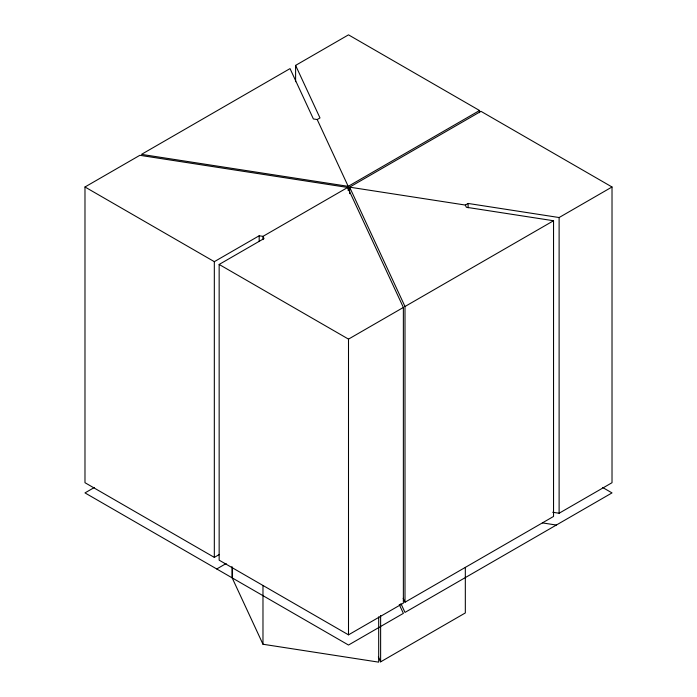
<?xml version="1.0" encoding="UTF-8"?>
<svg xmlns="http://www.w3.org/2000/svg" width="697" height="697" viewBox="0 0 697 697"><rect width="100%" height="100%" fill="white"/><g stroke="black" fill="none" stroke-linecap="round" stroke-linejoin="round"><path stroke-width="1.05" d="M84.982 186.988L139.853 155.309L347.681 187.458L403.371 307.447L403.371 603.166L348.5 634.845L219.154 560.17L219.154 264.451L263.997 238.566L262.978 236.361L259.171 235.778L214.327 261.663L84.982 186.988L84.982 482.707L214.327 557.382L218.997 554.681M295.598 81.697L295.598 65.396L348.5 34.85L479.553 110.509L479.553 112.687M479.553 110.509L348.204 186.343L141.491 154.368L290.03 68.611L313.389 118.952L317.196 119.535L319.984 117.932L295.598 65.396M347.681 187.458L262.978 236.361L262.978 239.62M349.615 193.661L349.615 187.162L465.326 205.057L468.114 203.454L559.116 217.534L612.018 186.988L612.018 482.707L559.116 513.245L552.686 512.251M219.154 264.451L348.5 339.125L403.371 307.447M405.001 602.225L405.001 306.506L553.54 220.749L553.54 516.46L405.001 602.225L403.197 598.331M94.287 487.534L84.982 492.901L348.5 645.039L403.371 613.36L399.259 604.508M216.741 568.97L226.159 563.533M378.34 656.94L380.623 661.854L465.326 612.942L465.326 567.384M553.54 220.749L466.345 207.262L465.326 205.057M542.405 522.898L556.328 525.05M231.97 566.556L231.97 577.447L262.978 644.246L378.689 662.15L378.689 616.854M612.018 186.988L480.965 111.328L349.615 187.162L405.001 306.506M602.583 487.456L612.018 492.901L405.001 612.419L400.88 603.541M317.196 119.535L348.204 186.343L348.204 190.682M559.116 217.534L559.116 513.245M468.114 203.454L468.114 207.802M380.623 615.477L380.623 661.854M348.5 339.125L348.5 634.845M262.978 585.672L262.978 644.246M259.171 235.778L259.171 241.214M232.493 567.619L232.493 576.332M214.327 261.663L214.327 557.382"/></g></svg>
